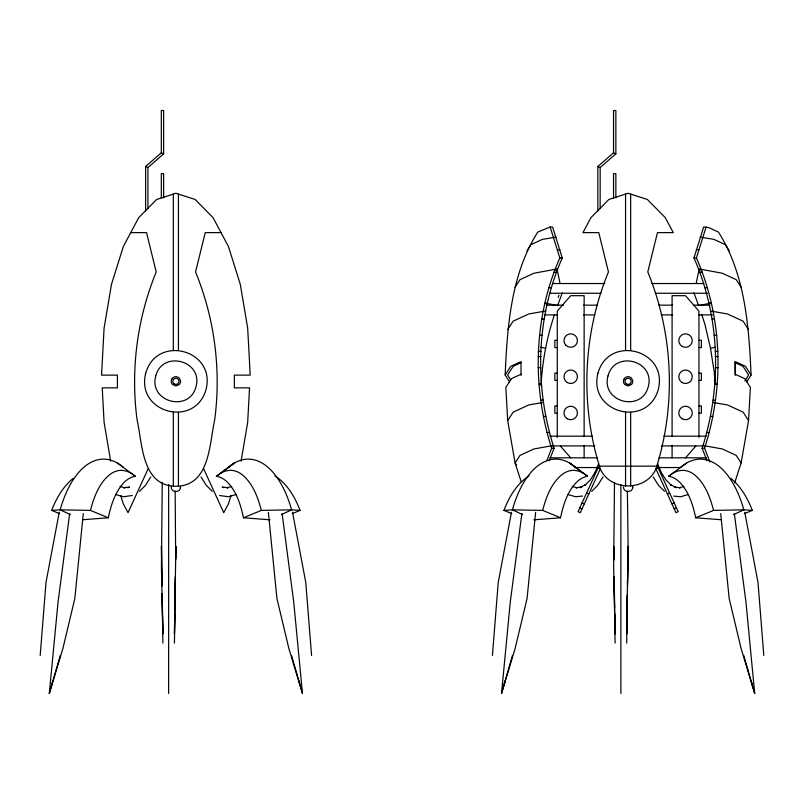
<?xml version="1.0" encoding="UTF-8"?>
<svg xmlns="http://www.w3.org/2000/svg" width="804" height="804" viewBox="0 0 804 804"><rect width="100%" height="100%" fill="white"/><g stroke="black" fill="none" stroke-linecap="round" stroke-linejoin="round"><path stroke-width="1.21" d="M735.208 361.639L735.208 374.242L744.785 378.664L750.393 387.347L748.544 420.592L741.117 462.983L734.635 482.943M546.79 460.762L551.655 448.27C531.796 386.603 533.534 317.459 559.825 257.953L550.157 227.029L537.775 232.075C511.032 274.224 507.284 326.414 505.153 375.046L509.555 381.86M549.222 460.762L554.087 448.27C534.228 386.603 535.966 317.459 562.257 257.953L552.579 227.029L550.157 227.029M162.267 482.39L161.423 567.564L162.87 633.934L162.207 593.885M614.497 482.39L613.653 567.564L615.09 633.934L614.769 613.914M174.438 643.079L175.423 577.332M175.684 559.966L175.151 491.164M626.668 643.079L627.391 594.699M627.522 586.015L628.115 546.328L627.381 491.164M174.769 613.914L174.438 633.934L175.885 546.328L175.674 558.84M174.87 607.653L175.393 576.367M627.311 595.141L626.668 633.934L628.115 546.328L627.512 582.619M707.007 460.762L702.143 448.27C722.002 386.603 720.263 317.459 693.973 257.953L703.641 227.029L708.666 227.562L718.454 232.075C745.197 274.224 748.946 326.414 751.077 375.046L746.675 381.86M709.882 461.898L704.565 448.27C724.434 386.603 722.695 317.459 696.405 257.953L706.073 227.029M541.012 385.759C542.328 361.669 546.75 337.7 554.408 314.806M40.2 655.451L45.999 582.438L59.235 512.269M492.43 655.451L498.219 582.438L511.465 512.269M83.284 513.585L74.842 598.477L62.883 648.557L49.295 693.5L58.039 602.085L69.667 513.495M535.635 512.339L527.072 598.477L515.113 648.557L501.525 693.5L510.269 602.085L521.896 513.495M171.252 486.842C170.85 492.922 180.759 493.053 180.518 486.973M623.482 486.973C623.251 492.912 632.979 493.013 632.748 486.973M180.518 486.842L180.357 488.189M632.748 486.842L632.587 488.189M51.979 684.827L52.36 682.365M504.208 684.827L504.781 681.129M241.089 461.285L247.682 422.281L249.541 387.86L234.356 387.86L234.356 375.126L250.215 375.126L247.682 328.102L240.265 284.224L228.447 246.547L213.05 217.633L195.121 199.462L175.885 193.261L156.649 199.462L138.72 217.633L123.324 246.547L111.515 284.224L104.088 328.102L101.555 375.126L117.414 375.126L117.414 387.86L102.229 387.86L104.088 422.281L110.681 461.285M696.324 282.536L699.189 269.39M82.852 519.736L108.309 517.776C110.982 505.143 114.992 492.038 124.077 482.46A91.777 38.029 86.4 0 1 135.353 476.29L131.173 473.194L126.871 471.214L122.489 470.36A90.128 38.873 88.4 0 0 109.625 474.661C98.842 483.546 93.867 497.304 90.43 510.399L60.149 509.836L51.697 510.399C56.31 498.269 63.054 486.601 73.234 478.31M533.866 519.826L560.539 517.776C563.212 505.143 567.212 492.038 576.297 482.46A91.777 38.029 86.4 0 1 587.583 476.29L569.704 463.104L587.583 476.29M529.072 475.878C516.731 483.747 509.083 497.043 503.927 510.399L512.379 509.836L542.66 510.399C546.097 497.304 551.072 483.546 561.845 474.672A90.128 38.873 88.4 0 1 574.719 470.36L579.101 471.214L583.402 473.194M130.73 232.627L146.549 232.627L156.217 271.963C137.122 318.515 130.469 370.011 137.092 419.889C142.509 444.039 141.745 485.938 175.885 486.259C210.025 485.938 209.261 444.039 214.678 419.889C221.301 370.011 214.648 318.515 195.553 271.963L205.221 232.627L221.04 232.627M49.295 693.5L60.25 655.451M501.525 693.5L512.47 655.451M231.029 495.606L228.447 503.847L223.743 512.691L203.713 468.903M558.137 297.47L558.981 295.158M562.257 292.837L557.624 305.58L547.454 303.54M594.749 473.053L598.668 463.617M148.057 468.903L128.027 512.691L123.324 503.847L120.741 495.606M598.075 467.888L578.046 511.676L580.257 512.691L600.286 468.903C579.905 404.945 582.85 334.012 608.447 271.963L598.779 232.627L582.96 232.627L590.95 217.633L608.879 199.462L628.115 193.261L647.351 199.462L665.28 217.633L673.27 232.627L657.451 232.627L647.783 271.963C673.38 334.012 676.325 404.945 655.943 468.903C646.024 491.586 610.206 491.586 600.286 468.903L598.075 467.888L599.503 466.169L656.727 466.169L658.154 467.888L678.184 511.676L675.973 512.691L655.943 468.903L658.154 467.888M150.74 476.983L145.494 485.314L139.504 491.324M595.05 472.38L590.327 479.887L584.93 485.304L585.634 484.631L579.865 487.676L581.825 487.073L575.925 487.686L576.96 487.847L572.287 486.39M602.97 476.983L597.724 485.314L591.734 491.324M526.921 250.848L530.931 244.647L542.318 239.391L556.006 237.079M515.113 287.239L520.017 279.651L533.967 273.219L557.283 268.918M507.686 329.63L513.153 321.158L528.72 313.982L545.715 310.987M505.153 375.046L510.811 366.282L521.022 361.579L521.022 375.367M521.213 481.767L515.113 462.983L507.686 420.592L513.153 412.13L528.72 404.955L543.514 402.402M744.866 380.885L748.645 375.046L742.986 366.282L735.208 362.694M685.531 457.838L695.802 446.059M145.614 211.271L145.614 166.478L161.323 152.79L161.323 110.5L163.634 110.5L163.634 153.845L147.936 167.533L147.936 208.738M597.844 211.271L597.844 166.478L613.552 152.79L613.552 110.5L615.864 110.5L615.864 153.845L600.166 167.533L600.166 208.738M216.417 476.29L234.296 463.104L216.417 476.29A91.777 38.029 -86.4 0 1 227.703 482.46C236.778 492.038 240.788 505.143 243.461 517.776L270.134 519.826M721.148 519.736L695.691 517.776C693.018 505.143 689.008 492.038 679.923 482.46A91.777 38.029 -86.4 0 0 668.647 476.29L672.827 473.194L677.129 471.214L681.511 470.36A90.128 38.873 -88.4 0 1 694.375 474.661C705.158 483.546 710.133 497.304 713.57 510.399L743.851 509.836L752.303 510.399C747.69 498.269 740.946 486.601 730.766 478.31M668.647 476.29L686.526 463.104M127.635 487.676L129.595 487.073L123.695 487.686L124.731 487.847L120.057 486.39M132.258 495.465L123.464 496.771L115.696 494.52M281.44 514.57L291.621 509.836L300.073 510.399C294.917 497.043 287.269 483.747 274.928 475.878M733.67 514.57L743.851 509.836A99.696 49.848 -90 0 0 680.807 467.184M220.597 473.194L224.899 471.214L229.281 470.36A90.128 38.873 -88.4 0 1 242.155 474.661C252.928 483.546 257.903 497.304 261.34 510.399L291.621 509.836A99.696 49.848 -90 0 0 228.577 467.184M521.022 362.694L513.243 366.282L507.585 375.046L510.731 379.92M521.022 374.242L511.444 378.664L505.837 387.347L507.686 420.592M667.451 494.058L669.662 493.053M671.923 503.847L674.134 502.832M674.214 508.852L676.425 507.837M243.461 517.776L261.34 510.399M292.244 513.625L300.073 510.399M695.691 517.776L713.57 510.399M744.474 513.625L752.303 510.399M231.713 486.39L227.04 487.847L228.075 487.686L222.175 487.073L224.135 487.676M236.085 494.52L228.306 496.771L219.522 495.465M683.943 486.39L679.269 487.847L680.305 487.686L674.405 487.073L676.365 487.676L670.596 484.631L671.3 485.304L665.903 479.887L661.179 472.38M688.304 494.52L680.536 496.771L673.702 496.068M710.002 303.289L698.606 305.58L693.973 292.837M715.128 384.513L714.223 372.031L710.515 348.263L715.369 347.268M582.528 496.068L575.694 496.771L567.915 494.52M700.224 237.079L713.912 239.391L725.298 244.647L729.308 250.848M557.473 249.783L559.906 249.783M696.324 249.783L698.756 249.783M559.825 257.953L562.257 257.953M693.973 257.953L696.405 257.953M554.78 269.903L557.212 269.903M699.018 269.903L701.45 269.903M553.896 272.204L556.328 272.204M699.902 272.204L702.324 272.204M552.479 283.531L604.809 283.531M651.421 283.531L703.751 283.531M548.901 287.701L551.333 287.701M704.897 287.701L707.329 287.701M549.986 293.259L601.07 293.259M655.159 293.259L707.49 293.259M544.841 303.239L547.273 303.239M708.957 303.239L711.389 303.239M546.248 305.168L563.694 305.168M583.624 305.168L597.332 305.168M658.898 305.168L672.606 305.168M693.782 305.168L709.982 305.168M710.515 310.987L727.509 313.982L743.077 321.158L748.544 329.63M545.001 314.887L557.463 314.887M583.624 314.887L594.839 314.887M661.39 314.887L672.606 314.887M698.766 314.887L712.475 314.887M541.725 319.128L544.157 319.128M712.073 319.128L714.505 319.128M539.574 335.298L542.007 335.298M714.223 335.298L716.655 335.298M557.272 340.283L554.84 340.283L554.84 347.569L557.272 347.569M698.957 340.283L701.389 340.283L701.389 347.569L698.957 347.569M538.399 351.368L540.831 351.368M715.399 351.368L717.831 351.368M538.328 356.564L540.76 356.564M715.47 356.564L717.902 356.564M538.188 367.709L540.62 367.709M715.61 367.709L718.042 367.709M557.272 373.116L554.84 373.116L554.84 380.413L557.272 380.413M698.957 373.116L701.389 373.116L701.389 380.413L698.957 380.413M538.951 384.051L541.383 384.051M714.846 384.051L717.279 384.051M540.69 400.121L543.122 400.121M713.108 400.121L715.54 400.121M712.716 402.402L727.509 404.955L743.077 412.13L748.544 420.592M557.272 405.95L554.84 405.95L554.84 413.246L557.272 413.246M698.957 405.95L701.389 405.95L701.389 413.246L698.957 413.246M543.393 416.462L545.826 416.462M710.404 416.462L712.836 416.462M547.052 432.512L549.484 432.512M706.746 432.512L709.178 432.512M549.986 436.18L592.347 436.18M663.883 436.18L706.244 436.18M553.313 445.476L533.967 448.954L520.017 455.386L515.113 462.983L516.339 464.873M702.917 445.476L722.263 448.954L736.213 455.386L741.117 462.983M552.479 445.908L594.839 445.908M661.39 445.908L702.505 445.908M551.655 448.27L554.087 448.27M702.143 448.27L704.565 448.27M549.986 457.818L597.332 457.818M658.898 457.818L706.244 457.818M574.9 467.546L597.332 467.546M658.898 467.546L680.073 467.546M698.947 268.918L722.263 273.219L736.213 279.651L741.117 287.239M540.861 347.268L545.715 348.263M542.66 510.399L560.539 517.776M503.927 510.399L511.756 513.625M90.43 510.399L108.309 517.776M51.697 510.399L59.526 513.625M613.552 152.79L615.864 153.845M597.844 166.478L600.166 167.533M161.323 152.79L163.634 153.845M145.614 166.478L147.936 167.533M586.568 493.053L588.779 494.058M582.096 502.832L584.307 503.847M579.805 507.837L582.016 508.852M522.56 514.57L512.379 509.836A99.696 49.848 90 0 1 575.423 467.184M70.33 514.57L60.149 509.836A99.696 49.848 90 0 1 123.193 467.184M117.474 463.104L135.353 476.29M664.496 491.324L658.506 485.314L653.26 476.983M212.266 491.324L206.276 485.314L201.03 476.983M560.428 446.059L570.699 457.838M751.077 375.046L745.419 366.282L735.208 361.579L735.208 375.367M657.561 463.617L661.481 473.053M701.822 314.806L704.897 324.283L710.515 348.263M720.716 513.585L729.158 598.477L741.117 648.557L754.705 693.5L745.961 602.085L734.333 513.495M268.365 512.339L276.928 598.477L288.887 648.557L302.475 693.5L293.731 602.085L282.103 513.495M743.75 655.451L754.705 693.5M291.53 655.451L302.475 693.5M557.041 269.39L559.906 282.536M744.765 512.269L758.001 582.438L763.8 655.451M292.535 512.269L305.781 582.438L311.57 655.451M751.639 682.365L752.021 684.827M299.219 681.129L299.791 684.827M613.854 558.84L613.653 546.328L613.854 559.966M614.145 576.367L614.658 607.653M161.996 581.372L161.423 546.328L162.016 586.015M614.115 577.332L615.09 643.079M162.127 593.463L162.87 643.079M698.957 437.426L698.957 311.088L685.531 295.691L672.094 295.691L672.094 436.632M672.094 445.366L672.094 457.838M630.668 194.086L630.668 350.423M630.668 412.251L630.668 486.028M625.562 194.086L625.562 350.423M625.562 412.251L625.562 486.028M620.879 484.631L620.879 693.5M615.864 197.925L615.864 173.674L613.552 173.674L613.552 197.925M584.136 436.632L584.136 295.691L570.699 295.691L557.272 311.088L557.272 437.426M584.136 445.366L584.136 457.838M178.438 194.086L178.438 350.423M178.438 412.251L178.438 486.028M173.332 194.086L173.332 350.423M173.332 412.251L173.332 486.028M168.649 484.631L168.649 693.5M163.634 197.925L163.634 173.674L161.323 173.674L161.323 197.925M145.705 373.247C135.605 412.794 195.04 428.723 206.065 389.427C216.165 349.881 156.73 333.951 145.705 373.247M155.765 375.95C148.499 402 189.272 412.924 196.005 386.734C203.271 360.674 162.498 349.75 155.765 375.95M597.935 373.247C587.835 412.794 647.27 428.723 658.295 389.427C668.395 349.881 608.96 333.951 597.935 373.247M607.995 375.95C600.729 402 641.502 412.924 648.235 386.734C655.501 360.674 614.728 349.75 607.995 375.95M171.875 379.026L171.413 380.141A4.522 4.392 74.9 0 0 172.609 384.613L175.885 385.97L179.161 384.613A4.522 4.392 -74.9 0 0 180.357 380.141L179.161 378.061A4.894 4.754 -74.9 0 0 175.885 376.714A4.894 4.754 74.9 0 0 172.609 378.061L171.875 379.026M624.105 379.026L623.643 380.141A4.522 4.392 74.9 0 0 624.839 384.613L628.115 385.97L631.391 384.613A4.522 4.392 -74.9 0 0 632.587 380.141L631.391 378.061A4.894 4.754 -74.9 0 0 628.115 376.714A4.894 4.754 74.9 0 0 624.839 378.061L624.105 379.026M626.567 384.021A3.105 3.105 0 0 0 631.22 381.337A3.105 3.105 0 0 0 626.567 378.654A3.105 3.105 0 0 0 626.567 384.021M565.956 345.318A6.713 6.713 0 0 0 577.192 342.303A6.713 6.713 0 0 0 568.961 334.082A6.713 6.713 0 0 0 565.956 345.318M567.343 382.573A6.713 6.713 0 0 0 577.423 376.764A6.713 6.713 0 0 0 567.343 370.945A6.713 6.713 0 0 0 567.343 382.573M567.343 418.773A6.713 6.713 0 0 0 577.423 412.954A6.713 6.713 0 0 0 567.343 407.136A6.713 6.713 0 0 0 567.343 418.773M682.164 346.383A6.713 6.713 0 0 0 692.244 340.564A6.713 6.713 0 0 0 682.164 334.755A6.713 6.713 0 0 0 682.164 346.383M682.164 382.573A6.713 6.713 0 0 0 692.244 376.764A6.713 6.713 0 0 0 682.164 370.945A6.713 6.713 0 0 0 682.164 382.573M682.164 418.773A6.713 6.713 0 0 0 692.244 412.954A6.713 6.713 0 0 0 682.164 407.136A6.713 6.713 0 0 0 682.164 418.773M174.337 384.021A3.105 3.105 0 0 0 178.99 381.337A3.105 3.105 0 0 0 174.337 378.654A3.105 3.105 0 0 0 174.337 384.021"/></g></svg>
